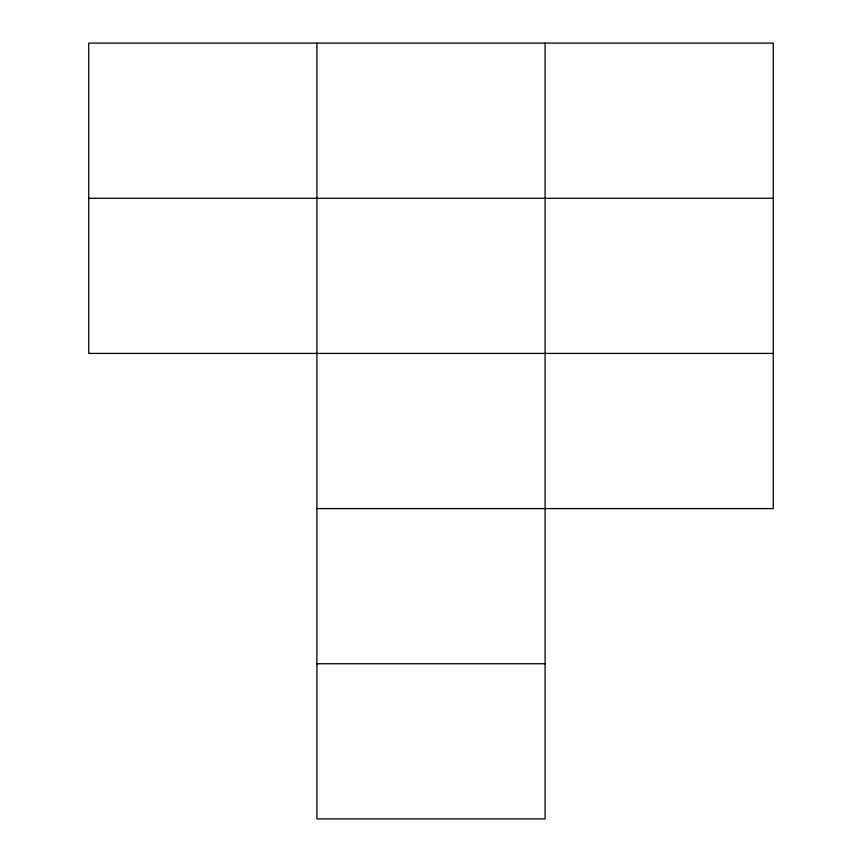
<?xml version="1.0" encoding="UTF-8"?>
<svg xmlns="http://www.w3.org/2000/svg" width="862" height="862" viewBox="0 0 862 862"><rect width="100%" height="100%" fill="white"/><g stroke="black" fill="none" stroke-linecap="round" stroke-linejoin="round"><path stroke-width="1.29" d="M88.732 198.26L773.268 198.26M773.268 353.42L88.732 353.42L88.732 43.1L773.268 43.1L773.268 508.58L316.914 508.58M316.914 663.74L545.086 663.74M545.086 43.1L545.086 818.9L316.914 818.9L316.914 43.1"/></g></svg>
